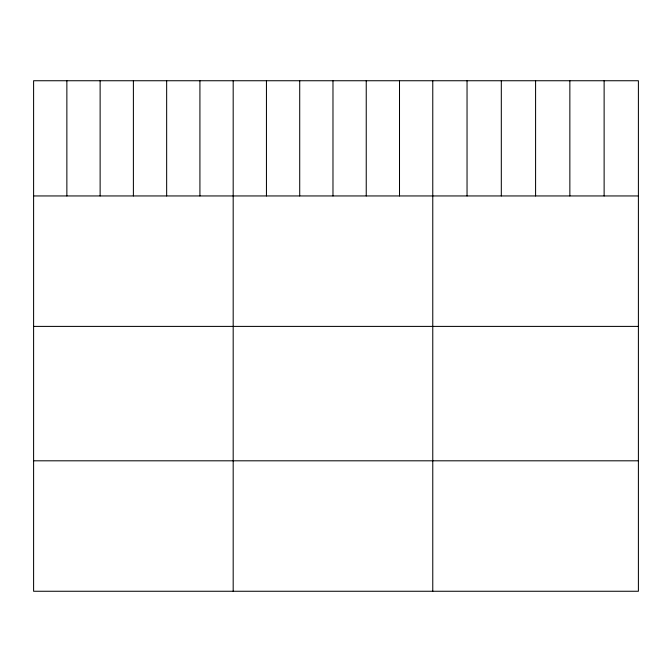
<?xml version="1.0" encoding="UTF-8"?>
<svg xmlns="http://www.w3.org/2000/svg" width="672" height="672" viewBox="0 0 672 672"><rect width="100%" height="100%" fill="white"/><g stroke="black" fill="none" stroke-linecap="round" stroke-linejoin="round"><path stroke-width="1.01" d="M638.4 195.947L638.4 591.259L33.6 591.259L33.6 80.741L638.4 80.741L638.4 195.947L33.6 195.947M33.6 326.399L638.4 326.399M33.6 460.807L638.4 460.807M604.128 80.741L604.128 195.947M569.856 80.741L569.856 195.947M535.584 80.741L535.584 195.947M501.312 80.741L501.312 195.947M467.04 80.741L467.04 195.947M432.768 80.741L432.768 591.259M399.504 80.741L399.504 195.947M366.24 80.741L366.24 195.947M332.976 80.741L332.976 195.947M299.712 80.741L299.712 195.947M266.448 80.741L266.448 195.947M233.184 80.741L233.184 591.259M199.92 80.741L199.92 195.947M166.656 80.741L166.656 195.947M133.392 80.741L133.392 195.947M100.128 80.741L100.128 195.947M66.864 80.741L66.864 195.947"/></g></svg>
